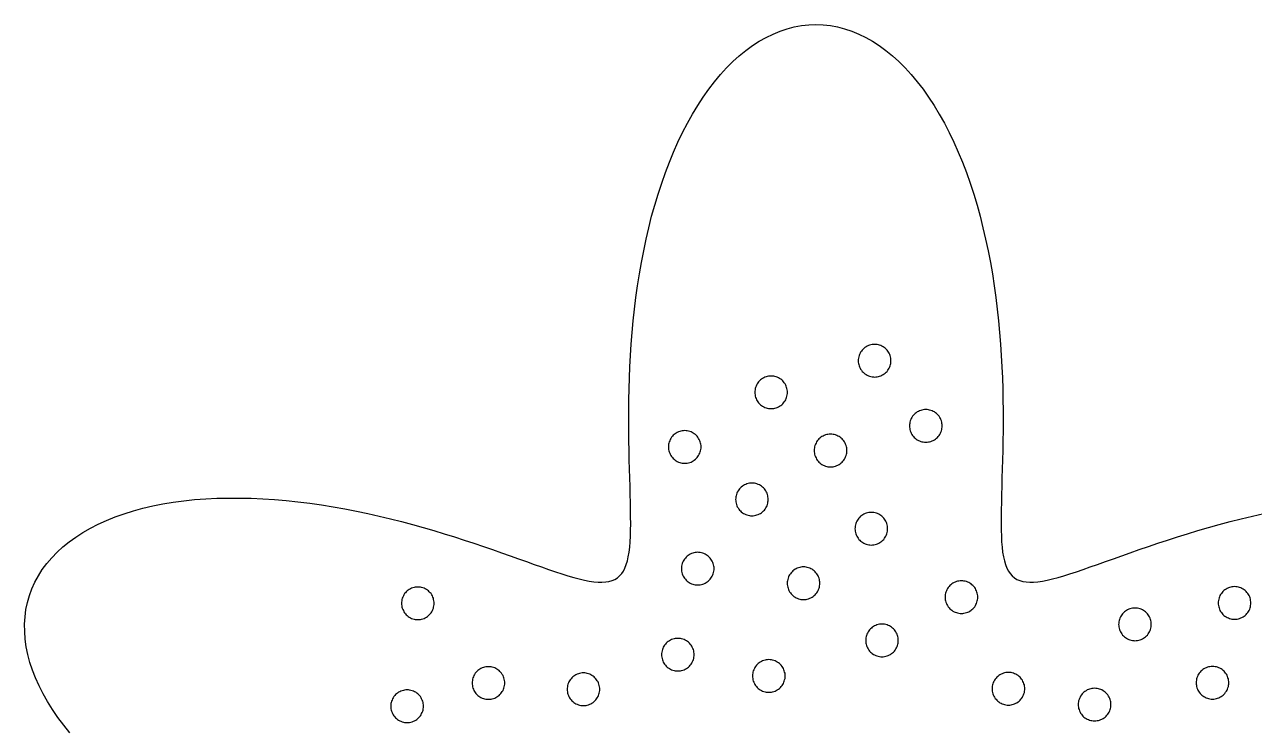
# Model space of a CAD drawing. Header units: millimetres. Extents: x 0 to 411, y 14 to 280.
# Drawn here: x 147.5 to 253, y 219.6 to 280 of the extents above; entities that cross this region are included whole.
import ezdxf

# ---------------------------------------------------------------- set-up
doc = ezdxf.new("R2010")
doc.units = ezdxf.units.MM
doc.layers.add('CUT', color=1, linetype='Continuous')

msp = doc.modelspace()

# ---------------------------------------------------------------- linework, layer by layer
at = {"layer": 'CUT'}
msp.add_lwpolyline([(151.43, 219.2), (150.9, 219.86), (150.4, 220.53), (149.94, 221.2), (149.51, 221.88), (149.13, 222.55), (148.79, 223.23), (148.48, 223.91), (148.22, 224.58), (148, 225.25), (147.82, 225.92), (147.69, 226.58), (147.59, 227.24), (147.55, 227.89), (147.54, 228.53), (147.58, 229.16), (147.66, 229.78), (147.79, 230.39), (147.96, 230.99), (148.17, 231.57), (148.43, 232.13), (148.72, 232.68), (149.06, 233.22), (149.44, 233.73), (149.87, 234.23), (150.33, 234.71), (150.83, 235.16), (151.36, 235.6), (151.94, 236.01), (152.54, 236.41), (153.19, 236.77), (153.86, 237.12), (154.57, 237.44), (155.31, 237.74), (156.08, 238.01), (156.87, 238.26), (157.69, 238.48), (158.54, 238.68), (159.41, 238.85), (160.3, 239), (161.21, 239.12), (162.13, 239.22), (163.08, 239.29), (164.03, 239.34), (165, 239.36), (165.98, 239.36), (166.97, 239.34), (167.97, 239.3), (168.97, 239.23), (169.98, 239.14), (170.99, 239.04), (172, 238.91), (173, 238.77), (174.01, 238.61), (175.01, 238.43), (176, 238.24), (176.99, 238.03), (177.96, 237.81), (178.93, 237.58), (179.88, 237.34), (180.82, 237.09), (181.74, 236.83), (182.65, 236.56), (183.54, 236.29), (184.41, 236.02), (185.26, 235.75), (186.09, 235.47), (186.9, 235.2), (187.69, 234.93), (188.45, 234.66), (189.19, 234.4), (189.9, 234.14), (190.59, 233.9), (191.25, 233.66), (191.88, 233.44), (192.49, 233.23), (193.07, 233.03), (193.63, 232.85), (194.15, 232.69), (194.65, 232.54), (195.12, 232.42), (195.57, 232.31), (195.98, 232.23), (196.37, 232.17), (196.74, 232.14), (197.07, 232.13), (197.39, 232.15), (197.67, 232.19), (197.94, 232.27), (198.17, 232.37), (198.39, 232.51), (198.58, 232.67), (198.76, 232.87), (198.91, 233.09), (199.04, 233.35), (199.15, 233.64), (199.25, 233.96), (199.33, 234.32), (199.4, 234.71), (199.45, 235.13), (199.49, 235.59), (199.51, 236.07), (199.53, 236.59), (199.54, 237.14), (199.53, 237.73), (199.53, 238.34), (199.51, 238.98), (199.5, 239.66), (199.48, 240.36), (199.46, 241.09), (199.43, 241.84), (199.41, 242.63), (199.4, 243.43), (199.38, 244.26), (199.37, 245.12), (199.36, 245.99), (199.37, 246.89), (199.38, 247.8), (199.4, 248.73), (199.42, 249.67), (199.46, 250.63), (199.52, 251.6), (199.58, 252.58), (199.66, 253.57), (199.75, 254.57), (199.86, 255.57), (199.98, 256.57), (200.12, 257.58), (200.28, 258.59), (200.46, 259.59), (200.65, 260.59), (200.86, 261.58), (201.09, 262.56), (201.33, 263.54), (201.6, 264.5), (201.88, 265.45), (202.19, 266.38), (202.51, 267.29), (202.85, 268.19), (203.21, 269.06), (203.59, 269.91), (203.99, 270.74), (204.4, 271.54), (204.84, 272.31), (205.29, 273.06), (205.75, 273.77), (206.23, 274.45), (206.73, 275.09), (207.24, 275.71), (207.76, 276.28), (208.3, 276.82), (208.85, 277.31), (209.41, 277.77), (209.98, 278.19), (210.56, 278.57), (211.15, 278.9), (211.75, 279.19), (212.35, 279.44), (212.96, 279.64), (213.57, 279.8), (214.18, 279.91), (214.8, 279.98), (215.42, 280), (216.04, 279.98), (216.66, 279.91), (217.27, 279.8), (217.88, 279.64), (218.49, 279.44), (219.1, 279.19), (219.69, 278.9), (220.28, 278.57), (220.86, 278.19), (221.43, 277.77), (221.99, 277.31), (222.54, 276.82), (223.08, 276.28), (223.6, 275.71), (224.11, 275.09), (224.61, 274.45), (225.09, 273.77), (225.56, 273.06), (226, 272.31), (226.44, 271.54), (226.85, 270.74), (227.25, 269.91), (227.63, 269.06), (227.99, 268.19), (228.33, 267.29), (228.65, 266.38), (228.96, 265.45), (229.24, 264.5), (229.51, 263.54), (229.75, 262.56), (229.98, 261.58), (230.19, 260.59), (230.39, 259.59), (230.56, 258.59), (230.72, 257.58), (230.86, 256.57), (230.98, 255.57), (231.09, 254.57), (231.18, 253.57), (231.26, 252.58), (231.32, 251.6), (231.38, 250.63), (231.42, 249.67), (231.45, 248.73), (231.46, 247.8), (231.47, 246.89), (231.48, 245.99), (231.47, 245.12), (231.46, 244.26), (231.45, 243.43), (231.43, 242.63), (231.41, 241.84), (231.38, 241.09), (231.36, 240.36), (231.34, 239.66), (231.33, 238.98), (231.31, 238.34), (231.31, 237.73), (231.31, 237.14), (231.31, 236.59), (231.33, 236.07), (231.35, 235.59), (231.39, 235.13), (231.44, 234.71), (231.51, 234.32), (231.59, 233.96), (231.69, 233.64), (231.8, 233.35), (231.93, 233.09), (232.08, 232.87), (232.26, 232.67), (232.45, 232.51), (232.67, 232.37), (232.9, 232.27), (233.17, 232.19), (233.45, 232.15), (233.77, 232.13), (234.1, 232.14), (234.47, 232.17), (234.86, 232.23), (235.27, 232.31), (235.72, 232.42), (236.19, 232.54), (236.69, 232.69), (237.21, 232.85), (237.77, 233.03), (238.35, 233.23), (238.96, 233.44), (239.59, 233.66), (240.25, 233.9), (240.94, 234.14), (241.65, 234.4), (242.39, 234.66), (243.15, 234.93), (243.94, 235.2), (244.75, 235.47), (245.58, 235.75), (246.43, 236.02), (247.3, 236.29), (248.19, 236.56), (249.1, 236.83), (250.02, 237.09), (250.96, 237.34), (251.91, 237.58), (252.88, 237.81), (253.85, 238.03)], dxfattribs=at)
for points in [[(221.75, 250.61), (221.79, 250.71), (221.82, 250.82), (221.84, 250.92), (221.85, 251.03), (221.86, 251.14), (221.85, 251.25), (221.84, 251.36), (221.82, 251.47), (221.79, 251.58), (221.75, 251.68), (221.7, 251.78), (221.65, 251.87), (221.59, 251.97), (221.52, 252.05), (221.45, 252.13), (221.37, 252.21), (221.28, 252.28), (221.19, 252.34), (221.09, 252.39), (220.99, 252.44), (220.89, 252.47), (220.78, 252.5), (220.68, 252.53), (220.57, 252.54), (220.46, 252.54), (220.35, 252.54), (220.24, 252.53), (220.13, 252.5), (220.02, 252.47), (219.92, 252.44), (219.82, 252.39), (219.72, 252.34), (219.63, 252.28), (219.55, 252.21), (219.47, 252.13), (219.39, 252.05), (219.32, 251.97), (219.26, 251.87), (219.21, 251.78), (219.16, 251.68), (219.12, 251.58), (219.09, 251.47), (219.07, 251.36), (219.06, 251.25), (219.06, 251.14), (219.06, 251.03), (219.07, 250.92), (219.09, 250.82), (219.12, 250.71), (219.16, 250.61), (219.21, 250.51), (219.26, 250.41), (219.32, 250.32), (219.39, 250.23), (219.47, 250.15), (219.55, 250.08), (219.63, 250.01), (219.72, 249.95), (219.82, 249.9), (219.92, 249.85), (220.02, 249.81), (220.13, 249.78), (220.24, 249.76), (220.35, 249.75), (220.46, 249.74), (220.57, 249.75), (220.68, 249.76), (220.78, 249.78), (220.89, 249.81), (220.99, 249.85), (221.09, 249.9), (221.19, 249.95), (221.28, 250.01), (221.37, 250.08), (221.45, 250.15), (221.52, 250.23), (221.59, 250.32), (221.65, 250.41), (221.7, 250.51), (221.75, 250.61)], [(212.87, 247.89), (212.91, 248), (212.94, 248.1), (212.96, 248.21), (212.97, 248.32), (212.98, 248.43), (212.97, 248.54), (212.96, 248.65), (212.94, 248.76), (212.91, 248.86), (212.87, 248.96), (212.83, 249.06), (212.77, 249.16), (212.71, 249.25), (212.64, 249.34), (212.57, 249.42), (212.49, 249.49), (212.4, 249.56), (212.31, 249.62), (212.21, 249.68), (212.11, 249.72), (212.01, 249.76), (211.91, 249.79), (211.8, 249.81), (211.69, 249.82), (211.58, 249.83), (211.47, 249.82), (211.36, 249.81), (211.25, 249.79), (211.15, 249.76), (211.04, 249.72), (210.94, 249.68), (210.85, 249.62), (210.76, 249.56), (210.67, 249.49), (210.59, 249.42), (210.51, 249.34), (210.45, 249.25), (210.38, 249.16), (210.33, 249.06), (210.29, 248.96), (210.25, 248.86), (210.22, 248.76), (210.2, 248.65), (210.18, 248.54), (210.18, 248.43), (210.18, 248.32), (210.2, 248.21), (210.22, 248.1), (210.25, 248), (210.29, 247.89), (210.33, 247.79), (210.38, 247.7), (210.45, 247.61), (210.51, 247.52), (210.59, 247.44), (210.67, 247.36), (210.76, 247.3), (210.85, 247.23), (210.94, 247.18), (211.04, 247.14), (211.15, 247.1), (211.25, 247.07), (211.36, 247.05), (211.47, 247.03), (211.58, 247.03), (211.69, 247.03), (211.8, 247.05), (211.91, 247.07), (212.01, 247.1), (212.11, 247.14), (212.21, 247.18), (212.31, 247.23), (212.4, 247.3), (212.49, 247.36), (212.57, 247.44), (212.64, 247.52), (212.71, 247.61), (212.77, 247.7), (212.83, 247.79), (212.87, 247.89)], [(226.14, 245.02), (226.18, 245.12), (226.21, 245.23), (226.23, 245.33), (226.24, 245.44), (226.25, 245.55), (226.24, 245.66), (226.23, 245.77), (226.21, 245.88), (226.18, 245.98), (226.14, 246.09), (226.1, 246.19), (226.04, 246.28), (225.98, 246.38), (225.91, 246.46), (225.84, 246.54), (225.76, 246.62), (225.67, 246.68), (225.58, 246.75), (225.48, 246.8), (225.38, 246.85), (225.28, 246.88), (225.17, 246.91), (225.07, 246.93), (224.96, 246.95), (224.85, 246.95), (224.74, 246.95), (224.63, 246.93), (224.52, 246.91), (224.42, 246.88), (224.31, 246.85), (224.21, 246.8), (224.12, 246.75), (224.02, 246.68), (223.94, 246.62), (223.86, 246.54), (223.78, 246.46), (223.72, 246.38), (223.65, 246.28), (223.6, 246.19), (223.55, 246.09), (223.52, 245.98), (223.49, 245.88), (223.47, 245.77), (223.45, 245.66), (223.45, 245.55), (223.45, 245.44), (223.47, 245.33), (223.49, 245.23), (223.52, 245.12), (223.55, 245.02), (223.6, 244.92), (223.65, 244.82), (223.72, 244.73), (223.78, 244.64), (223.86, 244.56), (223.94, 244.49), (224.02, 244.42), (224.12, 244.36), (224.21, 244.3), (224.31, 244.26), (224.42, 244.22), (224.52, 244.19), (224.63, 244.17), (224.74, 244.16), (224.85, 244.15), (224.96, 244.16), (225.07, 244.17), (225.17, 244.19), (225.28, 244.22), (225.38, 244.26), (225.48, 244.3), (225.58, 244.36), (225.67, 244.42), (225.76, 244.49), (225.84, 244.56), (225.91, 244.64), (225.98, 244.73), (226.04, 244.82), (226.1, 244.92), (226.14, 245.02)], [(205.46, 243.21), (205.5, 243.31), (205.53, 243.42), (205.55, 243.53), (205.57, 243.64), (205.57, 243.75), (205.57, 243.86), (205.55, 243.97), (205.53, 244.07), (205.5, 244.18), (205.46, 244.28), (205.42, 244.38), (205.36, 244.48), (205.3, 244.57), (205.23, 244.66), (205.16, 244.74), (205.08, 244.81), (204.99, 244.88), (204.9, 244.94), (204.81, 244.99), (204.71, 245.04), (204.6, 245.08), (204.5, 245.11), (204.39, 245.13), (204.28, 245.14), (204.17, 245.15), (204.06, 245.14), (203.95, 245.13), (203.84, 245.11), (203.74, 245.08), (203.63, 245.04), (203.53, 244.99), (203.44, 244.94), (203.35, 244.88), (203.26, 244.81), (203.18, 244.74), (203.11, 244.66), (203.04, 244.57), (202.98, 244.48), (202.92, 244.38), (202.88, 244.28), (202.84, 244.18), (202.81, 244.07), (202.79, 243.97), (202.77, 243.86), (202.77, 243.75), (202.77, 243.64), (202.79, 243.53), (202.81, 243.42), (202.84, 243.31), (202.88, 243.21), (202.92, 243.11), (202.98, 243.02), (203.04, 242.92), (203.11, 242.84), (203.18, 242.76), (203.26, 242.68), (203.35, 242.61), (203.44, 242.55), (203.53, 242.5), (203.63, 242.45), (203.74, 242.42), (203.84, 242.39), (203.95, 242.36), (204.06, 242.35), (204.17, 242.35), (204.28, 242.35), (204.39, 242.36), (204.5, 242.39), (204.6, 242.42), (204.71, 242.45), (204.81, 242.5), (204.9, 242.55), (204.99, 242.61), (205.08, 242.68), (205.16, 242.76), (205.23, 242.84), (205.3, 242.92), (205.36, 243.02), (205.42, 243.11), (205.46, 243.21)], [(217.97, 242.9), (218.01, 243), (218.04, 243.11), (218.06, 243.22), (218.07, 243.33), (218.07, 243.44), (218.07, 243.55), (218.06, 243.66), (218.04, 243.76), (218.01, 243.87), (217.97, 243.97), (217.92, 244.07), (217.87, 244.17), (217.81, 244.26), (217.74, 244.35), (217.66, 244.43), (217.58, 244.5), (217.5, 244.57), (217.41, 244.63), (217.31, 244.68), (217.21, 244.73), (217.11, 244.77), (217, 244.8), (216.89, 244.82), (216.78, 244.83), (216.67, 244.84), (216.56, 244.83), (216.45, 244.82), (216.35, 244.8), (216.24, 244.77), (216.14, 244.73), (216.04, 244.68), (215.94, 244.63), (215.85, 244.57), (215.76, 244.5), (215.68, 244.43), (215.61, 244.35), (215.54, 244.26), (215.48, 244.17), (215.43, 244.07), (215.38, 243.97), (215.34, 243.87), (215.31, 243.76), (215.29, 243.66), (215.28, 243.55), (215.27, 243.44), (215.28, 243.33), (215.29, 243.22), (215.31, 243.11), (215.34, 243), (215.38, 242.9), (215.43, 242.8), (215.48, 242.7), (215.54, 242.61), (215.61, 242.53), (215.68, 242.45), (215.76, 242.37), (215.85, 242.3), (215.94, 242.24), (216.04, 242.19), (216.14, 242.14), (216.24, 242.1), (216.35, 242.07), (216.45, 242.05), (216.56, 242.04), (216.67, 242.04), (216.78, 242.04), (216.89, 242.05), (217, 242.07), (217.11, 242.1), (217.21, 242.14), (217.31, 242.19), (217.41, 242.24), (217.5, 242.3), (217.58, 242.37), (217.66, 242.45), (217.74, 242.53), (217.81, 242.61), (217.87, 242.7), (217.92, 242.8), (217.97, 242.9)], [(211.23, 238.7), (211.26, 238.8), (211.29, 238.91), (211.31, 239.02), (211.33, 239.13), (211.33, 239.24), (211.33, 239.35), (211.31, 239.46), (211.29, 239.56), (211.26, 239.67), (211.23, 239.77), (211.18, 239.87), (211.13, 239.97), (211.06, 240.06), (211, 240.15), (210.92, 240.23), (210.84, 240.3), (210.75, 240.37), (210.66, 240.43), (210.57, 240.48), (210.47, 240.53), (210.36, 240.57), (210.26, 240.6), (210.15, 240.62), (210.04, 240.63), (209.93, 240.64), (209.82, 240.63), (209.71, 240.62), (209.6, 240.6), (209.5, 240.57), (209.4, 240.53), (209.3, 240.48), (209.2, 240.43), (209.11, 240.37), (209.02, 240.3), (208.94, 240.23), (208.87, 240.15), (208.8, 240.06), (208.74, 239.97), (208.68, 239.87), (208.64, 239.77), (208.6, 239.67), (208.57, 239.56), (208.55, 239.46), (208.54, 239.35), (208.53, 239.24), (208.54, 239.13), (208.55, 239.02), (208.57, 238.91), (208.6, 238.8), (208.64, 238.7), (208.68, 238.6), (208.74, 238.51), (208.8, 238.41), (208.87, 238.33), (208.94, 238.25), (209.02, 238.17), (209.11, 238.1), (209.2, 238.04), (209.3, 237.99), (209.4, 237.94), (209.5, 237.91), (209.6, 237.88), (209.71, 237.85), (209.82, 237.84), (209.93, 237.84), (210.04, 237.84), (210.15, 237.85), (210.26, 237.88), (210.36, 237.91), (210.47, 237.94), (210.57, 237.99), (210.66, 238.04), (210.75, 238.1), (210.84, 238.17), (210.92, 238.25), (211, 238.33), (211.06, 238.41), (211.13, 238.51), (211.18, 238.6), (211.23, 238.7)], [(221.47, 236.19), (221.5, 236.29), (221.53, 236.4), (221.56, 236.5), (221.57, 236.61), (221.57, 236.72), (221.57, 236.83), (221.56, 236.94), (221.53, 237.05), (221.5, 237.16), (221.47, 237.26), (221.42, 237.36), (221.37, 237.45), (221.31, 237.55), (221.24, 237.63), (221.16, 237.71), (221.08, 237.79), (221, 237.86), (220.9, 237.92), (220.81, 237.97), (220.71, 238.02), (220.61, 238.05), (220.5, 238.08), (220.39, 238.11), (220.28, 238.12), (220.17, 238.12), (220.06, 238.12), (219.95, 238.11), (219.85, 238.08), (219.74, 238.05), (219.64, 238.02), (219.54, 237.97), (219.44, 237.92), (219.35, 237.86), (219.26, 237.79), (219.18, 237.71), (219.11, 237.63), (219.04, 237.55), (218.98, 237.45), (218.93, 237.36), (218.88, 237.26), (218.84, 237.16), (218.81, 237.05), (218.79, 236.94), (218.78, 236.83), (218.77, 236.72), (218.78, 236.61), (218.79, 236.5), (218.81, 236.4), (218.84, 236.29), (218.88, 236.19), (218.93, 236.09), (218.98, 235.99), (219.04, 235.9), (219.11, 235.81), (219.18, 235.73), (219.26, 235.66), (219.35, 235.59), (219.44, 235.53), (219.54, 235.48), (219.64, 235.43), (219.74, 235.39), (219.85, 235.36), (219.95, 235.34), (220.06, 235.33), (220.17, 235.32), (220.28, 235.33), (220.39, 235.34), (220.5, 235.36), (220.61, 235.39), (220.71, 235.43), (220.81, 235.48), (220.9, 235.53), (221, 235.59), (221.08, 235.66), (221.16, 235.73), (221.24, 235.81), (221.31, 235.9), (221.37, 235.99), (221.42, 236.09), (221.47, 236.19)], [(206.57, 232.76), (206.61, 232.86), (206.64, 232.97), (206.66, 233.08), (206.68, 233.19), (206.68, 233.3), (206.68, 233.41), (206.66, 233.51), (206.64, 233.62), (206.61, 233.73), (206.57, 233.83), (206.53, 233.93), (206.47, 234.03), (206.41, 234.12), (206.35, 234.2), (206.27, 234.29), (206.19, 234.36), (206.1, 234.43), (206.01, 234.49), (205.92, 234.54), (205.82, 234.59), (205.71, 234.63), (205.61, 234.66), (205.5, 234.68), (205.39, 234.69), (205.28, 234.7), (205.17, 234.69), (205.06, 234.68), (204.95, 234.66), (204.85, 234.63), (204.74, 234.59), (204.64, 234.54), (204.55, 234.49), (204.46, 234.43), (204.37, 234.36), (204.29, 234.29), (204.22, 234.2), (204.15, 234.12), (204.09, 234.03), (204.03, 233.93), (203.99, 233.83), (203.95, 233.73), (203.92, 233.62), (203.9, 233.51), (203.88, 233.41), (203.88, 233.3), (203.88, 233.19), (203.9, 233.08), (203.92, 232.97), (203.95, 232.86), (203.99, 232.76), (204.03, 232.66), (204.09, 232.56), (204.15, 232.47), (204.22, 232.39), (204.29, 232.31), (204.37, 232.23), (204.46, 232.16), (204.55, 232.1), (204.64, 232.05), (204.74, 232), (204.85, 231.96), (204.95, 231.93), (205.06, 231.91), (205.17, 231.9), (205.28, 231.9), (205.39, 231.9), (205.5, 231.91), (205.61, 231.93), (205.71, 231.96), (205.82, 232), (205.92, 232.05), (206.01, 232.1), (206.1, 232.16), (206.19, 232.23), (206.27, 232.31), (206.35, 232.39), (206.41, 232.47), (206.47, 232.56), (206.53, 232.66), (206.57, 232.76)], [(215.65, 231.51), (215.69, 231.61), (215.72, 231.71), (215.74, 231.82), (215.75, 231.93), (215.76, 232.04), (215.75, 232.15), (215.74, 232.26), (215.72, 232.37), (215.69, 232.47), (215.65, 232.58), (215.61, 232.68), (215.55, 232.77), (215.49, 232.86), (215.42, 232.95), (215.35, 233.03), (215.27, 233.11), (215.18, 233.17), (215.09, 233.24), (214.99, 233.29), (214.89, 233.34), (214.79, 233.37), (214.68, 233.4), (214.58, 233.42), (214.47, 233.44), (214.36, 233.44), (214.25, 233.44), (214.14, 233.42), (214.03, 233.4), (213.93, 233.37), (213.82, 233.34), (213.72, 233.29), (213.63, 233.24), (213.54, 233.17), (213.45, 233.11), (213.37, 233.03), (213.29, 232.95), (213.23, 232.86), (213.16, 232.77), (213.11, 232.68), (213.06, 232.58), (213.03, 232.47), (213, 232.37), (212.98, 232.26), (212.96, 232.15), (212.96, 232.04), (212.96, 231.93), (212.98, 231.82), (213, 231.71), (213.03, 231.61), (213.06, 231.51), (213.11, 231.41), (213.16, 231.31), (213.23, 231.22), (213.29, 231.13), (213.37, 231.05), (213.45, 230.98), (213.54, 230.91), (213.63, 230.85), (213.72, 230.79), (213.82, 230.75), (213.93, 230.71), (214.03, 230.68), (214.14, 230.66), (214.25, 230.65), (214.36, 230.64), (214.47, 230.65), (214.58, 230.66), (214.68, 230.68), (214.79, 230.71), (214.89, 230.75), (214.99, 230.79), (215.09, 230.85), (215.18, 230.91), (215.27, 230.98), (215.35, 231.05), (215.42, 231.13), (215.49, 231.22), (215.55, 231.31), (215.61, 231.41), (215.65, 231.51)], [(229.2, 230.31), (229.23, 230.42), (229.26, 230.52), (229.29, 230.63), (229.3, 230.74), (229.3, 230.85), (229.3, 230.96), (229.29, 231.07), (229.26, 231.18), (229.23, 231.28), (229.2, 231.39), (229.15, 231.49), (229.1, 231.58), (229.04, 231.67), (228.97, 231.76), (228.89, 231.84), (228.81, 231.91), (228.73, 231.98), (228.63, 232.04), (228.54, 232.1), (228.44, 232.14), (228.34, 232.18), (228.23, 232.21), (228.12, 232.23), (228.01, 232.25), (227.9, 232.25), (227.79, 232.25), (227.68, 232.23), (227.58, 232.21), (227.47, 232.18), (227.37, 232.14), (227.27, 232.1), (227.17, 232.04), (227.08, 231.98), (226.99, 231.91), (226.91, 231.84), (226.84, 231.76), (226.77, 231.67), (226.71, 231.58), (226.66, 231.49), (226.61, 231.39), (226.57, 231.28), (226.54, 231.18), (226.52, 231.07), (226.51, 230.96), (226.5, 230.85), (226.51, 230.74), (226.52, 230.63), (226.54, 230.52), (226.57, 230.42), (226.61, 230.31), (226.66, 230.21), (226.71, 230.12), (226.77, 230.03), (226.84, 229.94), (226.91, 229.86), (226.99, 229.79), (227.08, 229.72), (227.17, 229.66), (227.27, 229.6), (227.37, 229.56), (227.47, 229.52), (227.58, 229.49), (227.68, 229.47), (227.79, 229.45), (227.9, 229.45), (228.01, 229.45), (228.12, 229.47), (228.23, 229.49), (228.34, 229.52), (228.44, 229.56), (228.54, 229.6), (228.63, 229.66), (228.73, 229.72), (228.81, 229.79), (228.89, 229.86), (228.97, 229.94), (229.04, 230.03), (229.1, 230.12), (229.15, 230.21), (229.2, 230.31)], [(182.57, 229.79), (182.61, 229.89), (182.63, 230), (182.66, 230.1), (182.67, 230.21), (182.67, 230.32), (182.67, 230.43), (182.66, 230.54), (182.63, 230.65), (182.61, 230.76), (182.57, 230.86), (182.52, 230.96), (182.47, 231.05), (182.41, 231.15), (182.34, 231.23), (182.26, 231.31), (182.18, 231.39), (182.1, 231.46), (182.01, 231.52), (181.91, 231.57), (181.81, 231.62), (181.71, 231.65), (181.6, 231.68), (181.49, 231.71), (181.38, 231.72), (181.27, 231.72), (181.16, 231.72), (181.05, 231.71), (180.95, 231.68), (180.84, 231.65), (180.74, 231.62), (180.64, 231.57), (180.54, 231.52), (180.45, 231.46), (180.36, 231.39), (180.28, 231.31), (180.21, 231.23), (180.14, 231.15), (180.08, 231.05), (180.03, 230.96), (179.98, 230.86), (179.94, 230.76), (179.91, 230.65), (179.89, 230.54), (179.88, 230.43), (179.87, 230.32), (179.88, 230.21), (179.89, 230.1), (179.91, 230), (179.94, 229.89), (179.98, 229.79), (180.03, 229.69), (180.08, 229.59), (180.14, 229.5), (180.21, 229.41), (180.28, 229.33), (180.36, 229.26), (180.45, 229.19), (180.54, 229.13), (180.64, 229.08), (180.74, 229.03), (180.84, 228.99), (180.95, 228.96), (181.05, 228.94), (181.16, 228.93), (181.27, 228.92), (181.38, 228.93), (181.49, 228.94), (181.6, 228.96), (181.71, 228.99), (181.81, 229.03), (181.91, 229.08), (182.01, 229.13), (182.1, 229.19), (182.18, 229.26), (182.26, 229.33), (182.34, 229.41), (182.41, 229.5), (182.47, 229.59), (182.52, 229.69), (182.57, 229.79)], [(252.63, 229.81), (252.66, 229.92), (252.69, 230.02), (252.71, 230.13), (252.73, 230.24), (252.73, 230.35), (252.73, 230.46), (252.71, 230.57), (252.69, 230.68), (252.66, 230.78), (252.63, 230.88), (252.58, 230.98), (252.53, 231.08), (252.46, 231.17), (252.4, 231.26), (252.32, 231.34), (252.24, 231.41), (252.15, 231.48), (252.06, 231.54), (251.97, 231.6), (251.87, 231.64), (251.76, 231.68), (251.66, 231.71), (251.55, 231.73), (251.44, 231.74), (251.33, 231.75), (251.22, 231.74), (251.11, 231.73), (251.01, 231.71), (250.9, 231.68), (250.8, 231.64), (250.7, 231.6), (250.6, 231.54), (250.51, 231.48), (250.42, 231.41), (250.34, 231.34), (250.27, 231.26), (250.2, 231.17), (250.14, 231.08), (250.08, 230.98), (250.04, 230.88), (250, 230.78), (249.97, 230.68), (249.95, 230.57), (249.94, 230.46), (249.93, 230.35), (249.94, 230.24), (249.95, 230.13), (249.97, 230.02), (250, 229.92), (250.04, 229.81), (250.08, 229.71), (250.14, 229.62), (250.2, 229.53), (250.27, 229.44), (250.34, 229.36), (250.42, 229.28), (250.51, 229.22), (250.6, 229.16), (250.7, 229.1), (250.8, 229.06), (250.9, 229.02), (251.01, 228.99), (251.11, 228.97), (251.22, 228.95), (251.33, 228.95), (251.44, 228.95), (251.55, 228.97), (251.66, 228.99), (251.76, 229.02), (251.87, 229.06), (251.97, 229.1), (252.06, 229.16), (252.15, 229.22), (252.24, 229.28), (252.32, 229.36), (252.4, 229.44), (252.46, 229.53), (252.53, 229.62), (252.58, 229.71), (252.63, 229.81)], [(244.09, 227.98), (244.13, 228.08), (244.16, 228.18), (244.18, 228.29), (244.19, 228.4), (244.19, 228.51), (244.19, 228.62), (244.18, 228.73), (244.16, 228.84), (244.13, 228.94), (244.09, 229.05), (244.04, 229.15), (243.99, 229.24), (243.93, 229.33), (243.86, 229.42), (243.78, 229.5), (243.7, 229.58), (243.62, 229.64), (243.53, 229.71), (243.43, 229.76), (243.33, 229.81), (243.23, 229.84), (243.12, 229.87), (243.01, 229.89), (242.9, 229.91), (242.79, 229.91), (242.68, 229.91), (242.58, 229.89), (242.47, 229.87), (242.36, 229.84), (242.26, 229.81), (242.16, 229.76), (242.06, 229.71), (241.97, 229.64), (241.88, 229.58), (241.8, 229.5), (241.73, 229.42), (241.66, 229.33), (241.6, 229.24), (241.55, 229.15), (241.5, 229.05), (241.46, 228.94), (241.43, 228.84), (241.41, 228.73), (241.4, 228.62), (241.39, 228.51), (241.4, 228.4), (241.41, 228.29), (241.43, 228.18), (241.46, 228.08), (241.5, 227.98), (241.55, 227.88), (241.6, 227.78), (241.66, 227.69), (241.73, 227.6), (241.8, 227.52), (241.88, 227.45), (241.97, 227.38), (242.06, 227.32), (242.16, 227.26), (242.26, 227.22), (242.36, 227.18), (242.47, 227.15), (242.58, 227.13), (242.68, 227.12), (242.79, 227.11), (242.9, 227.12), (243.01, 227.13), (243.12, 227.15), (243.23, 227.18), (243.33, 227.22), (243.43, 227.26), (243.53, 227.32), (243.62, 227.38), (243.7, 227.45), (243.78, 227.52), (243.86, 227.6), (243.93, 227.69), (243.99, 227.78), (244.04, 227.88), (244.09, 227.98)], [(222.42, 226.7), (222.45, 226.81), (222.47, 226.91), (222.48, 227.02), (222.49, 227.13), (222.48, 227.24), (222.47, 227.35), (222.45, 227.46), (222.42, 227.57), (222.38, 227.67), (222.33, 227.77), (222.28, 227.87), (222.22, 227.96), (222.15, 228.04), (222.08, 228.12), (222, 228.2), (221.91, 228.27), (221.82, 228.33), (221.72, 228.38), (221.62, 228.43), (221.52, 228.47), (221.41, 228.49), (221.31, 228.52), (221.2, 228.53), (221.09, 228.53), (220.98, 228.53), (220.87, 228.52), (220.76, 228.49), (220.65, 228.47), (220.55, 228.43), (220.45, 228.38), (220.36, 228.33), (220.26, 228.27), (220.18, 228.2), (220.1, 228.12), (220.02, 228.04), (219.95, 227.96), (219.89, 227.87), (219.84, 227.77), (219.79, 227.67), (219.76, 227.57), (219.73, 227.46), (219.7, 227.35), (219.69, 227.24), (219.69, 227.13), (219.69, 227.02), (219.7, 226.91), (219.73, 226.81), (219.76, 226.7), (219.79, 226.6), (219.84, 226.5), (219.89, 226.4), (219.95, 226.31), (220.02, 226.22), (220.1, 226.14), (220.18, 226.07), (220.26, 226), (220.36, 225.94), (220.45, 225.89), (220.55, 225.84), (220.65, 225.8), (220.76, 225.77), (220.87, 225.75), (220.98, 225.74), (221.09, 225.73), (221.2, 225.74), (221.31, 225.75), (221.41, 225.77), (221.52, 225.8), (221.62, 225.84), (221.72, 225.89), (221.82, 225.94), (221.91, 226), (222, 226.07), (222.08, 226.14), (222.15, 226.22), (222.22, 226.31), (222.28, 226.4), (222.33, 226.5), (222.38, 226.6), (222.42, 226.7)], [(204.87, 225.38), (204.91, 225.48), (204.94, 225.59), (204.96, 225.69), (204.97, 225.8), (204.98, 225.91), (204.97, 226.02), (204.96, 226.13), (204.94, 226.24), (204.91, 226.35), (204.87, 226.45), (204.82, 226.55), (204.77, 226.64), (204.71, 226.74), (204.64, 226.82), (204.57, 226.9), (204.49, 226.98), (204.4, 227.05), (204.31, 227.11), (204.21, 227.16), (204.11, 227.21), (204.01, 227.24), (203.9, 227.27), (203.8, 227.3), (203.69, 227.31), (203.58, 227.31), (203.47, 227.31), (203.36, 227.3), (203.25, 227.27), (203.14, 227.24), (203.04, 227.21), (202.94, 227.16), (202.85, 227.11), (202.75, 227.05), (202.67, 226.98), (202.59, 226.9), (202.51, 226.82), (202.44, 226.74), (202.38, 226.64), (202.33, 226.55), (202.28, 226.45), (202.25, 226.35), (202.22, 226.24), (202.19, 226.13), (202.18, 226.02), (202.18, 225.91), (202.18, 225.8), (202.19, 225.69), (202.22, 225.59), (202.25, 225.48), (202.28, 225.38), (202.33, 225.28), (202.38, 225.18), (202.44, 225.09), (202.51, 225), (202.59, 224.92), (202.67, 224.85), (202.75, 224.78), (202.85, 224.72), (202.94, 224.67), (203.04, 224.62), (203.14, 224.58), (203.25, 224.55), (203.36, 224.53), (203.47, 224.52), (203.58, 224.51), (203.69, 224.52), (203.8, 224.53), (203.9, 224.55), (204.01, 224.58), (204.11, 224.62), (204.21, 224.67), (204.31, 224.72), (204.4, 224.78), (204.49, 224.85), (204.57, 224.92), (204.64, 225), (204.71, 225.09), (204.77, 225.18), (204.82, 225.28), (204.87, 225.38)], [(188.62, 222.95), (188.66, 223.05), (188.69, 223.16), (188.71, 223.26), (188.73, 223.37), (188.73, 223.48), (188.73, 223.59), (188.71, 223.7), (188.69, 223.81), (188.66, 223.92), (188.62, 224.02), (188.58, 224.12), (188.52, 224.21), (188.46, 224.31), (188.39, 224.39), (188.32, 224.47), (188.24, 224.55), (188.15, 224.62), (188.06, 224.68), (187.97, 224.73), (187.87, 224.78), (187.76, 224.81), (187.66, 224.84), (187.55, 224.87), (187.44, 224.88), (187.33, 224.88), (187.22, 224.88), (187.11, 224.87), (187, 224.84), (186.9, 224.81), (186.79, 224.78), (186.69, 224.73), (186.6, 224.68), (186.51, 224.62), (186.42, 224.55), (186.34, 224.47), (186.26, 224.39), (186.2, 224.31), (186.14, 224.21), (186.08, 224.12), (186.04, 224.02), (186, 223.92), (185.97, 223.81), (185.95, 223.7), (185.93, 223.59), (185.93, 223.48), (185.93, 223.37), (185.95, 223.26), (185.97, 223.16), (186, 223.05), (186.04, 222.95), (186.08, 222.85), (186.14, 222.75), (186.2, 222.66), (186.26, 222.57), (186.34, 222.49), (186.42, 222.42), (186.51, 222.35), (186.6, 222.29), (186.69, 222.24), (186.79, 222.19), (186.9, 222.15), (187, 222.12), (187.11, 222.1), (187.22, 222.09), (187.33, 222.08), (187.44, 222.09), (187.55, 222.1), (187.66, 222.12), (187.76, 222.15), (187.87, 222.19), (187.97, 222.24), (188.06, 222.29), (188.15, 222.35), (188.24, 222.42), (188.32, 222.49), (188.39, 222.57), (188.46, 222.66), (188.52, 222.75), (188.58, 222.85), (188.62, 222.95)], [(212.68, 223.55), (212.71, 223.65), (212.74, 223.76), (212.77, 223.87), (212.78, 223.98), (212.78, 224.09), (212.78, 224.2), (212.77, 224.31), (212.74, 224.41), (212.71, 224.52), (212.68, 224.62), (212.63, 224.72), (212.58, 224.82), (212.52, 224.91), (212.45, 225), (212.37, 225.08), (212.29, 225.15), (212.21, 225.22), (212.11, 225.28), (212.02, 225.33), (211.92, 225.38), (211.82, 225.42), (211.71, 225.45), (211.6, 225.47), (211.49, 225.48), (211.38, 225.49), (211.27, 225.48), (211.16, 225.47), (211.06, 225.45), (210.95, 225.42), (210.85, 225.38), (210.75, 225.33), (210.65, 225.28), (210.56, 225.22), (210.47, 225.15), (210.39, 225.08), (210.32, 225), (210.25, 224.91), (210.19, 224.82), (210.14, 224.72), (210.09, 224.62), (210.05, 224.52), (210.02, 224.41), (210, 224.31), (209.99, 224.2), (209.98, 224.09), (209.99, 223.98), (210, 223.87), (210.02, 223.76), (210.05, 223.65), (210.09, 223.55), (210.14, 223.45), (210.19, 223.35), (210.25, 223.26), (210.32, 223.18), (210.39, 223.1), (210.47, 223.02), (210.56, 222.95), (210.65, 222.89), (210.75, 222.84), (210.85, 222.79), (210.95, 222.75), (211.06, 222.73), (211.16, 222.7), (211.27, 222.69), (211.38, 222.69), (211.49, 222.69), (211.6, 222.7), (211.71, 222.73), (211.82, 222.75), (211.92, 222.79), (212.02, 222.84), (212.11, 222.89), (212.21, 222.95), (212.29, 223.02), (212.37, 223.1), (212.45, 223.18), (212.52, 223.26), (212.58, 223.35), (212.63, 223.45), (212.68, 223.55)], [(250.73, 222.96), (250.77, 223.07), (250.8, 223.17), (250.82, 223.28), (250.84, 223.39), (250.84, 223.5), (250.84, 223.61), (250.82, 223.72), (250.8, 223.83), (250.77, 223.93), (250.73, 224.04), (250.69, 224.14), (250.63, 224.23), (250.57, 224.32), (250.51, 224.41), (250.43, 224.49), (250.35, 224.56), (250.26, 224.63), (250.17, 224.69), (250.08, 224.75), (249.98, 224.79), (249.87, 224.83), (249.77, 224.86), (249.66, 224.88), (249.55, 224.9), (249.44, 224.9), (249.33, 224.9), (249.22, 224.88), (249.11, 224.86), (249.01, 224.83), (248.9, 224.79), (248.81, 224.75), (248.71, 224.69), (248.62, 224.63), (248.53, 224.56), (248.45, 224.49), (248.38, 224.41), (248.31, 224.32), (248.25, 224.23), (248.19, 224.14), (248.15, 224.04), (248.11, 223.93), (248.08, 223.83), (248.06, 223.72), (248.05, 223.61), (248.04, 223.5), (248.05, 223.39), (248.06, 223.28), (248.08, 223.17), (248.11, 223.07), (248.15, 222.96), (248.19, 222.86), (248.25, 222.77), (248.31, 222.68), (248.38, 222.59), (248.45, 222.51), (248.53, 222.44), (248.62, 222.37), (248.71, 222.31), (248.81, 222.25), (248.9, 222.21), (249.01, 222.17), (249.11, 222.14), (249.22, 222.12), (249.33, 222.1), (249.44, 222.1), (249.55, 222.1), (249.66, 222.12), (249.77, 222.14), (249.87, 222.17), (249.98, 222.21), (250.08, 222.25), (250.17, 222.31), (250.26, 222.37), (250.35, 222.44), (250.43, 222.51), (250.51, 222.59), (250.57, 222.68), (250.63, 222.77), (250.69, 222.86), (250.73, 222.96)], [(196.77, 222.41), (196.81, 222.51), (196.84, 222.61), (196.86, 222.72), (196.88, 222.83), (196.88, 222.94), (196.88, 223.05), (196.86, 223.16), (196.84, 223.27), (196.81, 223.37), (196.77, 223.48), (196.73, 223.58), (196.67, 223.67), (196.61, 223.76), (196.54, 223.85), (196.47, 223.93), (196.39, 224.01), (196.3, 224.07), (196.21, 224.13), (196.12, 224.19), (196.02, 224.23), (195.91, 224.27), (195.81, 224.3), (195.7, 224.32), (195.59, 224.34), (195.48, 224.34), (195.37, 224.34), (195.26, 224.32), (195.15, 224.3), (195.05, 224.27), (194.94, 224.23), (194.84, 224.19), (194.75, 224.13), (194.66, 224.07), (194.57, 224.01), (194.49, 223.93), (194.42, 223.85), (194.35, 223.76), (194.29, 223.67), (194.23, 223.58), (194.19, 223.48), (194.15, 223.37), (194.12, 223.27), (194.1, 223.16), (194.08, 223.05), (194.08, 222.94), (194.08, 222.83), (194.1, 222.72), (194.12, 222.61), (194.15, 222.51), (194.19, 222.41), (194.23, 222.31), (194.29, 222.21), (194.35, 222.12), (194.42, 222.03), (194.49, 221.95), (194.57, 221.88), (194.66, 221.81), (194.75, 221.75), (194.84, 221.69), (194.94, 221.65), (195.05, 221.61), (195.15, 221.58), (195.26, 221.56), (195.37, 221.55), (195.48, 221.54), (195.59, 221.55), (195.7, 221.56), (195.81, 221.58), (195.91, 221.61), (196.02, 221.65), (196.12, 221.69), (196.21, 221.75), (196.3, 221.81), (196.39, 221.88), (196.47, 221.95), (196.54, 222.03), (196.61, 222.12), (196.67, 222.21), (196.73, 222.31), (196.77, 222.41)], [(233.23, 222.45), (233.27, 222.55), (233.3, 222.66), (233.32, 222.77), (233.33, 222.88), (233.34, 222.99), (233.33, 223.1), (233.32, 223.21), (233.3, 223.31), (233.27, 223.42), (233.23, 223.52), (233.18, 223.62), (233.13, 223.72), (233.07, 223.81), (233, 223.9), (232.93, 223.98), (232.85, 224.05), (232.76, 224.12), (232.67, 224.18), (232.57, 224.23), (232.47, 224.28), (232.37, 224.32), (232.26, 224.35), (232.16, 224.37), (232.05, 224.38), (231.94, 224.39), (231.83, 224.38), (231.72, 224.37), (231.61, 224.35), (231.5, 224.32), (231.4, 224.28), (231.3, 224.23), (231.21, 224.18), (231.11, 224.12), (231.03, 224.05), (230.95, 223.98), (230.87, 223.9), (230.8, 223.81), (230.74, 223.72), (230.69, 223.62), (230.64, 223.52), (230.61, 223.42), (230.58, 223.31), (230.55, 223.21), (230.54, 223.1), (230.54, 222.99), (230.54, 222.88), (230.55, 222.77), (230.58, 222.66), (230.61, 222.55), (230.64, 222.45), (230.69, 222.35), (230.74, 222.26), (230.8, 222.16), (230.87, 222.08), (230.95, 222), (231.03, 221.92), (231.11, 221.85), (231.21, 221.79), (231.3, 221.74), (231.4, 221.69), (231.5, 221.66), (231.61, 221.63), (231.72, 221.6), (231.83, 221.59), (231.94, 221.59), (232.05, 221.59), (232.16, 221.6), (232.26, 221.63), (232.37, 221.66), (232.47, 221.69), (232.57, 221.74), (232.67, 221.79), (232.76, 221.85), (232.85, 221.92), (232.93, 222), (233, 222.08), (233.07, 222.16), (233.13, 222.26), (233.18, 222.35), (233.23, 222.45)], [(181.65, 220.95), (181.69, 221.05), (181.72, 221.16), (181.74, 221.27), (181.75, 221.38), (181.75, 221.49), (181.75, 221.6), (181.74, 221.71), (181.72, 221.81), (181.69, 221.92), (181.65, 222.02), (181.6, 222.12), (181.55, 222.22), (181.49, 222.31), (181.42, 222.4), (181.34, 222.48), (181.26, 222.55), (181.18, 222.62), (181.09, 222.68), (180.99, 222.73), (180.89, 222.78), (180.79, 222.82), (180.68, 222.85), (180.57, 222.87), (180.46, 222.88), (180.35, 222.89), (180.25, 222.88), (180.14, 222.87), (180.03, 222.85), (179.92, 222.82), (179.82, 222.78), (179.72, 222.73), (179.62, 222.68), (179.53, 222.62), (179.45, 222.55), (179.36, 222.48), (179.29, 222.4), (179.22, 222.31), (179.16, 222.22), (179.11, 222.12), (179.06, 222.02), (179.02, 221.92), (178.99, 221.81), (178.97, 221.71), (178.96, 221.6), (178.95, 221.49), (178.96, 221.38), (178.97, 221.27), (178.99, 221.16), (179.02, 221.05), (179.06, 220.95), (179.11, 220.85), (179.16, 220.75), (179.22, 220.66), (179.29, 220.58), (179.36, 220.5), (179.45, 220.42), (179.53, 220.35), (179.62, 220.29), (179.72, 220.24), (179.82, 220.19), (179.92, 220.15), (180.03, 220.12), (180.14, 220.1), (180.25, 220.09), (180.35, 220.09), (180.46, 220.09), (180.57, 220.1), (180.68, 220.12), (180.79, 220.15), (180.89, 220.19), (180.99, 220.24), (181.09, 220.29), (181.18, 220.35), (181.26, 220.42), (181.34, 220.5), (181.42, 220.58), (181.49, 220.66), (181.55, 220.75), (181.6, 220.85), (181.65, 220.95)], [(240.62, 221.09), (240.65, 221.2), (240.68, 221.3), (240.71, 221.41), (240.72, 221.52), (240.72, 221.63), (240.72, 221.74), (240.71, 221.85), (240.68, 221.96), (240.65, 222.06), (240.62, 222.16), (240.57, 222.26), (240.52, 222.36), (240.46, 222.45), (240.39, 222.54), (240.31, 222.62), (240.23, 222.69), (240.15, 222.76), (240.05, 222.82), (239.96, 222.88), (239.86, 222.92), (239.76, 222.96), (239.65, 222.99), (239.54, 223.01), (239.43, 223.02), (239.32, 223.03), (239.21, 223.02), (239.1, 223.01), (239, 222.99), (238.89, 222.96), (238.79, 222.92), (238.69, 222.88), (238.59, 222.82), (238.5, 222.76), (238.41, 222.69), (238.33, 222.62), (238.26, 222.54), (238.19, 222.45), (238.13, 222.36), (238.08, 222.26), (238.03, 222.16), (237.99, 222.06), (237.96, 221.96), (237.94, 221.85), (237.93, 221.74), (237.92, 221.63), (237.93, 221.52), (237.94, 221.41), (237.96, 221.3), (237.99, 221.2), (238.03, 221.09), (238.08, 220.99), (238.13, 220.9), (238.19, 220.81), (238.26, 220.72), (238.33, 220.64), (238.41, 220.56), (238.5, 220.5), (238.59, 220.44), (238.69, 220.38), (238.79, 220.34), (238.89, 220.3), (239, 220.27), (239.1, 220.25), (239.21, 220.23), (239.32, 220.23), (239.43, 220.23), (239.54, 220.25), (239.65, 220.27), (239.76, 220.3), (239.86, 220.34), (239.96, 220.38), (240.05, 220.44), (240.15, 220.5), (240.23, 220.56), (240.31, 220.64), (240.39, 220.72), (240.46, 220.81), (240.52, 220.9), (240.57, 220.99), (240.62, 221.09)]]:
    msp.add_lwpolyline(points, close=True, dxfattribs=at)

doc.saveas('drawing.dxf')
